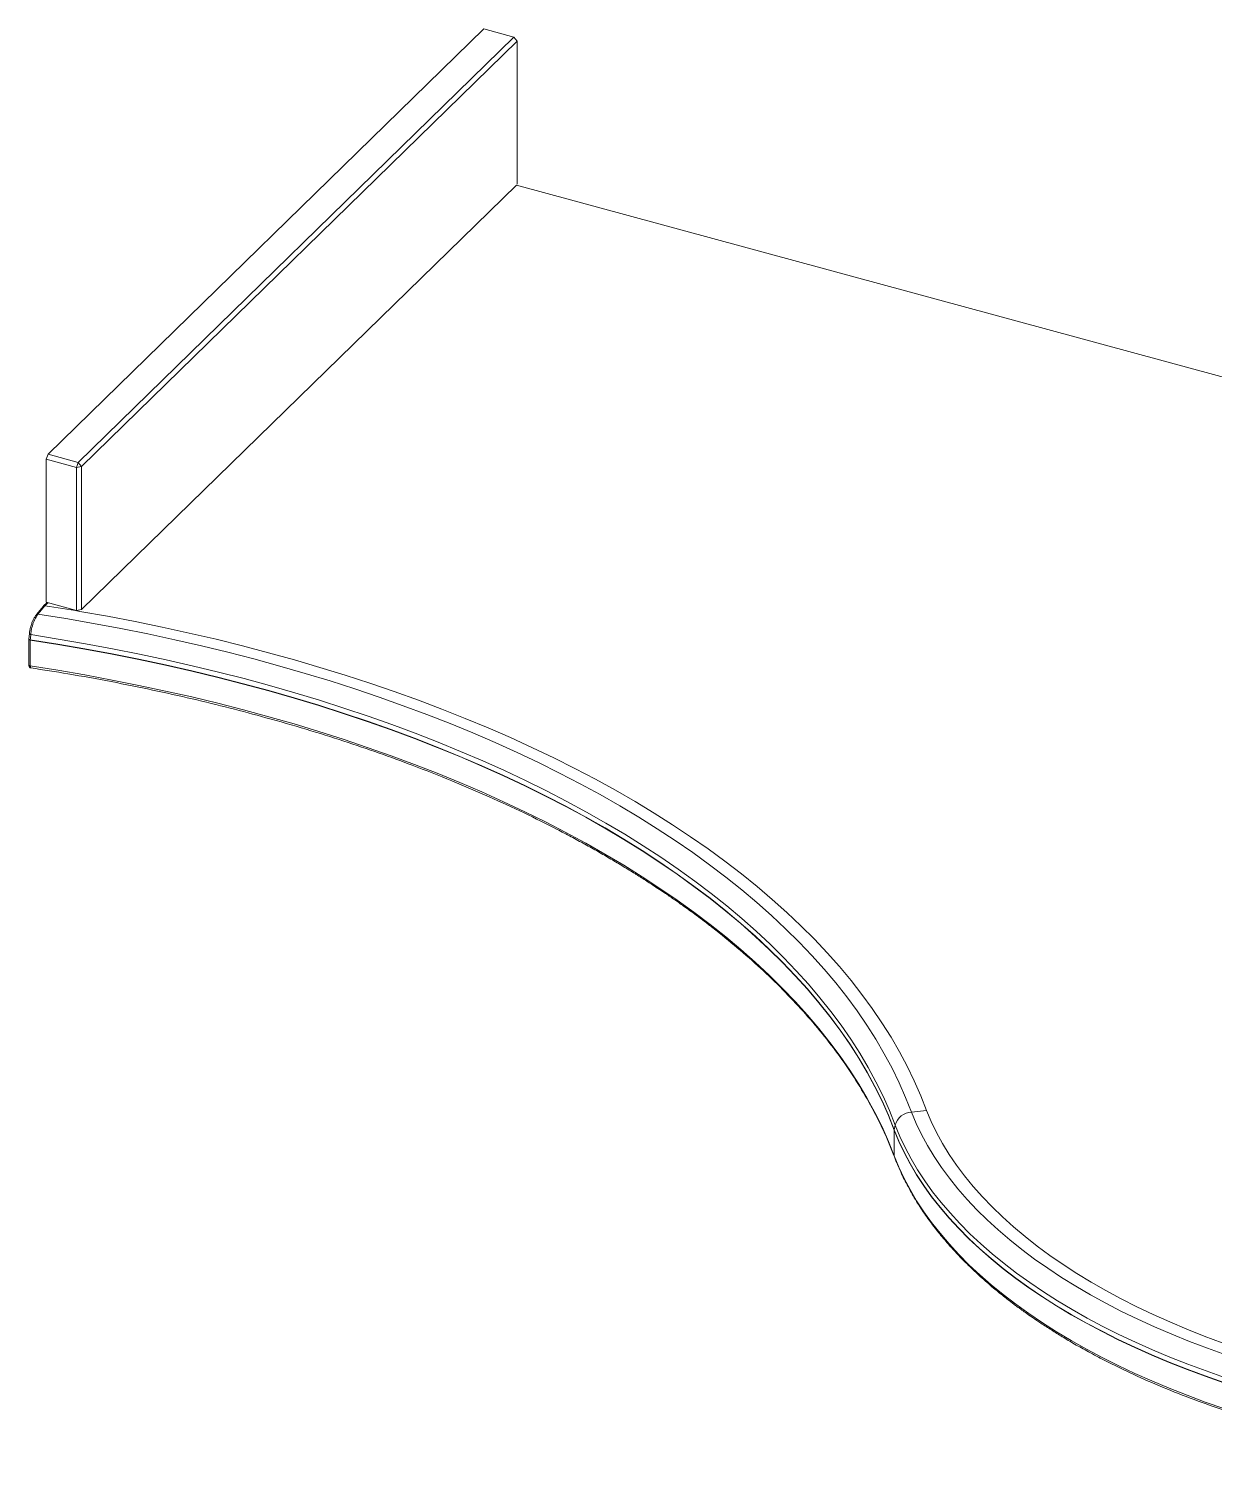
# Paper-space layout '_Trimétrique' of a CAD drawing. Header units: millimetres. Extents: x -662 to 587, y -747 to 438.
# Drawn here: x -662 to -37, y -324 to 438 of the extents above; entities that cross this region are included whole.
import ezdxf

# ---------------------------------------------------------------- set-up
doc = ezdxf.new("R2010")
doc.units = ezdxf.units.MM

psp = doc.layouts.new('_Trimétrique')

# ---------------------------------------------------------------- linework, layer by layer
at = {"color": 7, "linetype": 'Continuous', "lineweight": 15}
for p, q in [((-421.86, 437.83), (-651.65, 213.55)), ((-405.94, 433.5), (-421.86, 437.83)), ((-635.73, 209.22), (-405.94, 433.5)), ((-404.17, 431.31), (-633.96, 207.03)), ((-405.94, 433.5), (-404.17, 431.31)), ((-404.17, 431.31), (-404.17, 355.88)), ((-633.96, 131.6), (-404.64, 355.42)), ((-404.64, 355.42), (62.2, 228.72)), ((61.94, 228.61), (-404.64, 355.42)), ((-652.58, 210.93), (-651.65, 213.55)), ((-651.65, 213.55), (-635.73, 209.22)), ((-636.66, 206.6), (-652.58, 210.93)), ((-652.58, 210.93), (-652.58, 135.49)), ((-636.66, 206.6), (-635.73, 209.22)), ((-636.66, 206.6), (-633.96, 207.03)), ((-636.66, 131.17), (-636.66, 206.6)), ((-633.96, 207.03), (-635.73, 209.22)), ((-633.96, 207.03), (-633.96, 131.6)), ((-654.02, 133.52), (-657.71, 129.06)), ((-652.13, 135.37), (-653.99, 133.56)), ((-651.7, 135.25), (-653.3, 133.69)), ((-652.58, 135.49), (-636.66, 131.17)), ((-633.96, 131.6), (-636.66, 131.17)), ((-657.71, 129.06), (-657.73, 129.05)), ((-661.76, 116.05), (-661.76, 102.41)), ((-661.51, 118.83), (-661.75, 116.14)), ((-661.04, 115.56), (-661.04, 101.92)), ((-188.36, -132.51), (-196.3, -133.33)), ((-205.36, -142.8), (-205.36, -156.44)), ((-205.36, -142.8), (-205.36, -142.8)), ((-205.34, -142.64), (-204.81, -140.2))]:
    psp.add_line(p, q, dxfattribs=at)
at = {"color": 7, "linetype": 'Continuous', "lineweight": 15, "flags": 128}
for points in [[(-653.28, 133.69), (-654.2, 132.57), (-656.98, 129.21)], [(-188.36, -132.51), (-191.4, -124.7), (-194.8, -116.92), (-198.54, -109.19), (-202.63, -101.51), (-207.06, -93.87), (-211.84, -86.29), (-216.95, -78.77), (-222.4, -71.31), (-228.18, -63.92), (-234.29, -56.6), (-240.73, -49.36), (-247.49, -42.19), (-254.57, -35.11), (-261.97, -28.11), (-269.68, -21.2), (-277.7, -14.39), (-286.02, -7.67), (-294.64, -1.05), (-303.56, 5.46), (-312.76, 11.86), (-322.25, 18.16), (-332.02, 24.33), (-342.07, 30.39), (-352.38, 36.33), (-362.96, 42.15), (-373.79, 47.84), (-384.88, 53.39), (-396.21, 58.82), (-407.79, 64.1), (-419.6, 69.25), (-431.63, 74.26), (-443.89, 79.12), (-456.37, 83.83), (-469.05, 88.4), (-481.93, 92.81), (-495.01, 97.07), (-508.27, 101.17), (-521.72, 105.11), (-535.33, 108.89), (-549.12, 112.51), (-563.06, 115.96), (-577.16, 119.25), (-591.39, 122.36), (-605.77, 125.31), (-620.27, 128.09), (-634.89, 130.69)], [(-196.3, -133.33), (-199.36, -125.57), (-202.77, -117.85), (-206.52, -110.18), (-210.63, -102.55), (-215.07, -94.97), (-219.86, -87.45), (-224.98, -79.98), (-230.44, -72.58), (-236.24, -65.25), (-242.36, -57.99), (-248.8, -50.8), (-255.57, -43.69), (-262.66, -36.67), (-270.07, -29.73), (-277.78, -22.89), (-285.8, -16.13), (-294.12, -9.48), (-302.75, -2.92), (-311.66, 3.53), (-320.86, 9.87), (-330.35, 16.1), (-340.12, 22.21), (-350.15, 28.21), (-360.46, 34.08), (-371.03, 39.83), (-381.85, 45.45), (-392.93, 50.94), (-404.25, 56.29), (-415.81, 61.51), (-427.6, 66.59), (-439.61, 71.53), (-451.85, 76.32), (-464.3, 80.96), (-476.95, 85.46), (-489.81, 89.8), (-502.85, 93.98), (-516.09, 98.01), (-529.5, 101.88), (-543.08, 105.59), (-556.82, 109.13), (-570.72, 112.51), (-584.77, 115.72), (-598.96, 118.76), (-613.29, 121.64), (-627.74, 124.34), (-642.3, 126.86), (-656.98, 129.21)], [(-660.79, 118.41), (-660.96, 116.56), (-661.04, 115.72)], [(-661.04, 115.72), (-646.55, 113.41), (-632.17, 110.94), (-617.9, 108.3), (-603.76, 105.48), (-589.75, 102.5), (-575.88, 99.35), (-562.15, 96.03), (-548.58, 92.55), (-535.17, 88.91), (-521.92, 85.12), (-508.85, 81.16), (-495.96, 77.05), (-483.26, 72.78), (-470.76, 68.37), (-458.46, 63.8), (-446.37, 59.09), (-434.49, 54.24), (-422.84, 49.24), (-411.41, 44.11), (-400.22, 38.84), (-389.27, 33.44), (-378.56, 27.91), (-368.11, 22.26), (-357.92, 16.48), (-347.99, 10.58), (-338.33, 4.56), (-328.94, -1.57), (-319.83, -7.81), (-311, -14.16), (-302.47, -20.61), (-294.22, -27.17), (-286.28, -33.82), (-278.64, -40.56), (-271.3, -47.39), (-264.27, -54.31), (-257.56, -61.32), (-251.16, -68.39), (-245.09, -75.55), (-239.34, -82.77), (-233.91, -90.07), (-228.82, -97.42), (-224.06, -104.83), (-219.64, -112.3), (-215.55, -119.82), (-211.81, -127.39), (-208.4, -135), (-205.34, -142.64)], [(-205.36, -142.8), (-208.42, -135.15), (-211.82, -127.54), (-215.57, -119.98), (-219.65, -112.46), (-224.08, -104.99), (-228.84, -97.57), (-233.93, -90.22), (-239.35, -82.93), (-245.1, -75.7), (-251.18, -68.55), (-257.57, -61.47), (-264.29, -54.47), (-271.31, -47.55), (-278.65, -40.72), (-286.29, -33.97), (-294.24, -27.32), (-302.48, -20.77), (-311.02, -14.32), (-319.84, -7.97), (-328.95, -1.73), (-338.34, 4.4), (-348, 10.42), (-357.93, 16.32), (-368.12, 22.1), (-378.58, 27.76), (-389.28, 33.29), (-400.23, 38.68), (-411.42, 43.95), (-422.85, 49.08), (-434.5, 54.08), (-446.38, 58.93), (-458.47, 63.64), (-470.77, 68.21), (-483.27, 72.62), (-495.97, 76.89), (-508.86, 81), (-521.93, 84.96), (-535.17, 88.76), (-548.59, 92.39), (-562.16, 95.87), (-575.89, 99.19), (-589.76, 102.34), (-603.77, 105.32), (-617.91, 108.14), (-632.17, 110.78), (-646.55, 113.25), (-661.04, 115.56)], [(-204.81, -140.2), (-207.87, -132.54), (-211.28, -124.93), (-215.02, -117.35), (-219.11, -109.83), (-223.54, -102.35), (-228.3, -94.93), (-233.39, -87.57), (-238.82, -80.27), (-244.57, -73.04), (-250.65, -65.88), (-257.05, -58.8), (-263.76, -51.79), (-270.79, -44.86), (-278.13, -38.02), (-285.78, -31.28), (-293.73, -24.62), (-301.98, -18.06), (-310.52, -11.6), (-319.35, -5.25), (-328.46, 1), (-337.86, 7.14), (-347.53, 13.16), (-357.46, 19.07), (-367.66, 24.85), (-378.12, 30.51), (-388.83, 36.05), (-399.79, 41.45), (-410.99, 46.73), (-422.42, 51.86), (-434.08, 56.86), (-445.97, 61.72), (-458.07, 66.44), (-470.38, 71.01), (-482.89, 75.43), (-495.6, 79.7), (-508.49, 83.81), (-521.57, 87.77), (-534.83, 91.58), (-548.25, 95.22), (-561.83, 98.7), (-575.57, 102.02), (-589.45, 105.18), (-603.47, 108.16), (-617.63, 110.98), (-631.9, 113.63), (-646.29, 116.11), (-660.79, 118.41)], [(-205.36, -156.44), (-208.42, -148.79), (-211.82, -141.18), (-215.57, -133.61), (-219.65, -126.09), (-224.08, -118.63), (-228.84, -111.21), (-233.93, -103.86), (-239.35, -96.57), (-245.1, -89.34), (-251.18, -82.19), (-257.57, -75.11), (-264.29, -68.11), (-271.31, -61.19), (-278.65, -54.36), (-286.29, -47.61), (-294.24, -40.96), (-302.48, -34.41), (-311.02, -27.96), (-319.84, -21.61), (-328.95, -15.37), (-338.34, -9.24), (-348, -3.22), (-357.93, 2.68), (-368.12, 8.46), (-378.58, 14.12), (-389.28, 19.65), (-400.23, 25.05), (-411.42, 30.31), (-422.85, 35.45), (-434.5, 40.44), (-446.38, 45.29), (-458.47, 50), (-470.77, 54.57), (-483.27, 58.98), (-495.97, 63.25), (-508.86, 67.36), (-521.93, 71.32), (-535.17, 75.12), (-548.59, 78.76), (-562.16, 82.24), (-575.89, 85.55), (-589.76, 88.7), (-603.77, 91.68), (-617.91, 94.5), (-632.17, 97.14), (-646.55, 99.62), (-661.04, 101.92)], [(-196.3, -133.33), (-193.82, -139.27), (-191, -145.16), (-187.84, -151.01), (-184.34, -156.81), (-180.5, -162.55), (-176.32, -168.23), (-171.82, -173.84), (-166.99, -179.38), (-161.83, -184.84), (-156.36, -190.22), (-150.58, -195.51), (-144.49, -200.71), (-138.1, -205.81), (-131.41, -210.81), (-124.43, -215.71), (-117.17, -220.49), (-109.64, -225.16), (-101.83, -229.71), (-93.76, -234.14), (-85.44, -238.44), (-76.86, -242.61), (-68.05, -246.64), (-59.01, -250.53), (-49.74, -254.29), (-40.25, -257.89), (-30.56, -261.35)], [(-188.36, -132.51), (-185.86, -138.37), (-183.03, -144.19), (-179.85, -149.97), (-176.33, -155.69), (-172.47, -161.35), (-168.28, -166.95), (-163.77, -172.49), (-158.92, -177.95), (-153.76, -183.33), (-148.29, -188.63), (-142.5, -193.84), (-136.41, -198.95), (-130.02, -203.97), (-123.33, -208.89), (-116.36, -213.7), (-109.11, -218.4), (-101.59, -222.98), (-93.79, -227.44), (-85.74, -231.78), (-77.44, -235.99), (-68.89, -240.07), (-60.1, -244.02), (-51.08, -247.82), (-41.85, -251.48), (-32.4, -255)]]:
    psp.add_lwpolyline(points, dxfattribs=at)
at = {"color": 8, "linetype": 'Continuous', "lineweight": 15, "flags": 128}
for points in [[(-661.04, 115.56), (-661.24, 115.6), (-661.42, 115.67), (-661.57, 115.75), (-661.68, 115.85), (-661.74, 115.96), (-661.76, 116.05)], [(-661.04, 115.72), (-661.24, 115.76), (-661.42, 115.82), (-661.56, 115.9), (-661.67, 115.98), (-661.74, 116.06), (-661.75, 116.14)], [(-660.79, 118.41), (-660.99, 118.46), (-661.17, 118.52), (-661.32, 118.59), (-661.43, 118.67), (-661.49, 118.75), (-661.51, 118.83)], [(-661.04, 101.92), (-661.24, 101.96), (-661.42, 102.03), (-661.57, 102.11), (-661.68, 102.21), (-661.74, 102.32), (-661.76, 102.41)], [(-31.51, -276.02), (-41.34, -272.6), (-50.97, -269.04), (-60.38, -265.33), (-69.58, -261.47), (-78.56, -257.48), (-87.3, -253.36), (-95.79, -249.1), (-104.04, -244.71), (-112.04, -240.21), (-119.77, -235.58), (-127.23, -230.83), (-134.42, -225.97), (-141.32, -221.01), (-147.93, -215.94), (-154.25, -210.77), (-160.27, -205.51), (-165.98, -200.16), (-171.39, -194.73), (-176.47, -189.21), (-181.24, -183.62), (-185.69, -177.96), (-189.8, -172.23), (-193.59, -166.45), (-197.04, -160.61), (-200.15, -154.71), (-202.93, -148.78), (-205.36, -142.8)], [(-205.34, -142.65), (-202.91, -148.62), (-200.14, -154.56), (-197.03, -160.45), (-193.57, -166.29), (-189.79, -172.08), (-185.67, -177.81), (-181.23, -183.47), (-176.46, -189.06), (-171.37, -194.57), (-165.97, -200.01), (-160.26, -205.36), (-154.24, -210.62), (-147.92, -215.78), (-141.31, -220.85), (-134.4, -225.82), (-127.22, -230.67), (-119.76, -235.42), (-112.03, -240.05), (-104.03, -244.56), (-95.78, -248.94), (-87.29, -253.2), (-78.55, -257.33), (-69.57, -261.32), (-60.37, -265.17), (-50.96, -268.88), (-41.33, -272.44), (-31.5, -275.86)], [(-204.81, -140.2), (-202.38, -146.16), (-199.61, -152.09), (-196.5, -157.98), (-193.05, -163.81), (-189.27, -169.59), (-185.15, -175.31), (-180.71, -180.96), (-175.95, -186.54), (-170.86, -192.05), (-165.46, -197.48), (-159.76, -202.82), (-153.74, -208.07), (-147.43, -213.23), (-140.82, -218.29), (-133.93, -223.25), (-126.75, -228.1), (-119.29, -232.84), (-111.57, -237.46), (-103.59, -241.96), (-95.34, -246.34), (-86.85, -250.59), (-78.12, -254.71), (-69.16, -258.69), (-59.97, -262.54), (-50.56, -266.24), (-40.95, -269.8), (-31.13, -273.21)], [(-205.36, -156.44), (-202.93, -162.41), (-200.15, -168.35), (-197.04, -174.24), (-193.59, -180.08), (-189.81, -185.87), (-185.69, -191.6), (-181.24, -197.26), (-176.48, -202.85), (-171.39, -208.36), (-165.98, -213.8), (-160.27, -219.15), (-154.25, -224.41), (-147.93, -229.58), (-141.32, -234.65), (-134.42, -239.61), (-127.23, -244.47), (-119.77, -249.21), (-112.04, -253.84), (-104.05, -258.35), (-95.8, -262.74), (-87.3, -266.99), (-78.56, -271.12), (-69.58, -275.11), (-60.39, -278.96), (-50.97, -282.67), (-41.34, -286.24), (-31.52, -289.65)], [(-205.36, -156.44), (-205.32, -156.77), (-205.24, -157.01)]]:
    psp.add_lwpolyline(points, dxfattribs=at)
at = {"color": 7, "linetype": 'Continuous', "lineweight": 15}
for centre, radius, start, end in [((-832.6, -1023.81), 1171.31, 80.28243, 81.19358), ((-660.76, 116.05), 1, 174.7853, 180), ((-658.07, 115.55), 2.97, 176.84463, 179.93026), ((-195.78, -142.69), 9.37, 93.12816, 164.5831), ((-204.58, -142.8), 0.775, 168.4829, 179.93138), ((-204.58, -142.8), 0.775, 168.48295, 179.93138)]:
    psp.add_arc(centre, radius, start, end, dxfattribs=at)
at = {"color": 8, "linetype": 'Continuous', "lineweight": 15}
psp.add_arc((-657.24, 128.6), 0.668, 67.43956, 135.61685, dxfattribs=at)
at = {"color": 7, "linetype": 'Continuous', "lineweight": 15}
for points, knots in [([(-654.02, 133.52), (-653.97, 133.57), (-653.85, 133.68), (-653.6, 133.74), (-653.4, 133.71), (-653.3, 133.69)], [0, 0, 0, 0, 0.318276, 0.659133, 1, 1, 1, 1]), ([(-660.8, 122.61), (-660.84, 122.49), (-661.04, 121.8), (-661.28, 120.53), (-661.48, 119.38), (-661.5, 118.84), (-661.5, 118.83)], [0, 0, 0, 0, 0.100774, 0.545852, 0.991682, 1, 1, 1, 1]), ([(-657.71, 129.04), (-657.91, 128.8), (-658.39, 128.21), (-659.1, 127.01), (-659.82, 125.53), (-660.39, 124.04), (-660.68, 123.05), (-660.8, 122.61)], [0, 0, 0, 0, 0.154814, 0.382199, 0.605975, 0.829013, 1, 1, 1, 1]), ([(-656.98, 129.21), (-657.45, 128.62), (-657.89, 127.91), (-658.43, 126.89), (-658.53, 126.68), (-658.73, 126.25), (-658.83, 126.03), (-659.12, 125.35), (-659.3, 124.89), (-659.56, 124.16), (-659.64, 123.92), (-659.8, 123.42), (-659.87, 123.18), (-660.08, 122.43), (-660.21, 121.93), (-660.43, 120.91), (-660.53, 120.4), (-660.69, 119.39), (-660.75, 118.9), (-660.79, 118.41)], [0, 0, 0, 0, 0.25, 0.25, 0.3125, 0.3125, 0.375, 0.375, 0.5, 0.5, 0.5625, 0.5625, 0.625, 0.625, 0.75, 0.75, 0.875, 0.875, 1, 1, 1, 1]), ([(-661.75, 102.42), (-661.75, 102.37), (-661.76, 102.11), (-661.67, 101.7), (-661.4, 101.26), (-661.05, 100.99), (-660.79, 100.94), (-660.68, 100.92)], [0, 0, 0, 0, 0.068996, 0.381017, 0.626912, 0.840339, 1, 1, 1, 1]), ([(-660.7, 100.87), (-654.16, 99.86), (-639.92, 97.65), (-618.51, 93.74), (-596.66, 89.33), (-575.78, 84.67), (-555.85, 79.79), (-535.8, 74.45), (-515.75, 68.66), (-495.86, 62.4), (-477.21, 56.06), (-458.18, 49.12), (-438.81, 41.49), (-419.14, 33.08), (-400.65, 24.54), (-386.37, 17.42), (-375.82, 11.88), (-368.61, 7.97), (-361.62, 4.05), (-354.85, 0.13), (-348.35, -3.75), (-342.29, -7.47), (-337.09, -10.77), (-332.76, -13.57), (-329.23, -15.9), (-326.15, -17.97), (-323.51, -19.77), (-321.18, -21.38), (-318.87, -23), (-316.25, -24.86), (-313.12, -27.11), (-309.47, -29.78), (-305.38, -32.85), (-298.07, -38.48), (-287.97, -46.68), (-275.66, -57.55), (-264.08, -68.72), (-253.26, -80.19), (-243.21, -91.96), (-233.88, -104.14), (-225.34, -116.72), (-217.66, -129.74), (-210.79, -143.19), (-207.1, -152.37), (-205.24, -157.01)], [0, 0, 0, 0, 0.02872, 0.062606, 0.095513, 0.12744, 0.158387, 0.188355, 0.222416, 0.255116, 0.286456, 0.316436, 0.353264, 0.389111, 0.423976, 0.45786, 0.472755, 0.487451, 0.50195, 0.516252, 0.530355, 0.543875, 0.556025, 0.565067, 0.573144, 0.580258, 0.586408, 0.591595, 0.596676, 0.602849, 0.610398, 0.619322, 0.629622, 0.640873, 0.674756, 0.709125, 0.743981, 0.778498, 0.813657, 0.849456, 0.885898, 0.923084, 0.961118, 1, 1, 1, 1]), ([(-205.24, -157.01), (-204.2, -159.63), (-202.1, -164.88), (-198.2, -172.68), (-193.81, -180.31), (-189.02, -187.59), (-184.04, -194.35), (-179.05, -200.5), (-173.91, -206.31), (-168.42, -212.06), (-163.36, -216.96), (-158.99, -220.95), (-155.61, -223.92), (-152.27, -226.74), (-149.2, -229.24), (-146.52, -231.37), (-144.31, -233.09), (-142.63, -234.36), (-141.44, -235.25), (-140.18, -236.19), (-138.44, -237.46), (-135.79, -239.36), (-132.27, -241.83), (-127.74, -244.89), (-122.52, -248.27), (-116.63, -251.92), (-110.09, -255.78), (-102.7, -259.92), (-94.63, -264.18), (-86.09, -268.44), (-75.17, -273.57), (-61.65, -279.42), (-45.24, -285.81), (-28.12, -291.78), (-10.33, -297.33), (8.1, -302.41), (27.12, -307.02), (46.7, -311.12), (66.78, -314.7), (87.31, -317.74), (108.24, -320.22), (129.41, -322.12), (150.62, -323.43), (171.65, -324.14), (192.37, -324.27), (212.74, -323.87), (233.63, -322.91), (254.93, -321.34), (276.54, -319.1), (297.45, -316.32), (317.61, -313.04), (337, -309.29), (355.66, -305.12), (373.69, -300.51), (391.28, -295.43), (408.55, -289.84), (425.52, -283.69), (439.02, -278.24), (449.27, -273.76), (456.49, -270.45), (463.6, -267.03), (470.6, -263.49), (477.43, -259.86), (483.87, -256.26), (489.69, -252.86), (494.73, -249.79), (499.03, -247.07), (502.62, -244.72), (505.54, -242.76), (507.59, -241.35), (509.01, -240.36), (510.22, -239.51), (511.86, -238.34), (514.16, -236.68), (517.12, -234.49), (520.72, -231.73), (525.62, -227.84), (531.36, -223), (537.48, -217.48), (542.96, -212.15), (547.84, -207.07), (552.17, -202.25), (555.99, -197.7), (559.35, -193.43), (562.51, -189.15), (565.43, -184.92), (568.08, -180.79), (570.27, -177.16), (571.87, -174.31), (573.03, -172.17), (573.82, -170.64), (574.5, -169.3), (575.12, -168.05), (575.79, -166.66), (576.61, -164.9), (577.62, -162.63), (578.8, -159.83), (580.09, -156.53), (581.42, -152.79), (582.82, -148.36), (584.2, -143.25), (585.38, -137.97), (585.9, -134.47), (586.13, -132.92)], [0, 0, 0, 0, 0.013439, 0.0269969, 0.0405752, 0.0534991, 0.0656407, 0.077, 0.0870105, 0.097784, 0.1093203, 0.1150236, 0.1208965, 0.1266995, 0.1317007, 0.1358491, 0.1395214, 0.1420976, 0.14361, 0.1450063, 0.1478505, 0.1514889, 0.1568561, 0.1633488, 0.170967, 0.1787199, 0.1873699, 0.1969168, 0.2071824, 0.2175376, 0.2279275, 0.2457161, 0.2636054, 0.2815955, 0.2996863, 0.3178781, 0.3361708, 0.3545645, 0.3730593, 0.3916553, 0.4103525, 0.4291471, 0.4477898, 0.4661339, 0.4841794, 0.5019264, 0.519375, 0.5389504, 0.5581362, 0.5769327, 0.5953399, 0.6133579, 0.6309868, 0.6484677, 0.6658991, 0.6836383, 0.7016853, 0.7200404, 0.7283825, 0.7367868, 0.7452533, 0.7537819, 0.7623728, 0.7708574, 0.7785396, 0.7853301, 0.7912462, 0.7962881, 0.8004556, 0.8037486, 0.8051871, 0.8066894, 0.8091001, 0.8124616, 0.8170032, 0.8225888, 0.8292183, 0.8404592, 0.8511928, 0.8613257, 0.8708576, 0.8797884, 0.888118, 0.8958461, 0.9029727, 0.9111727, 0.9184389, 0.9248251, 0.9303311, 0.9333416, 0.9360042, 0.9383189, 0.9402858, 0.9425039, 0.9455213, 0.9494328, 0.9542383, 0.9599379, 0.9664104, 0.9734029, 0.9824701, 0.9922758, 1, 1, 1, 1])]:
    psp.add_open_spline(points, degree=3, knots=knots, dxfattribs=at)
psp.add_open_spline([(-653.3, 133.69), (-653.29, 133.69), (-653.28, 133.69), (-653.28, 133.69)], degree=3, dxfattribs=at)
at = {"color": 8, "linetype": 'Continuous', "lineweight": 15}
psp.add_open_spline([(-661.04, 101.92), (-661.03, 101.74), (-661.01, 101.37), (-660.89, 101.01), (-660.76, 100.94), (-660.69, 100.91)], degree=3, knots=[0, 0, 0, 0, 0.334607, 0.6723, 1, 1, 1, 1], dxfattribs=at)

doc.saveas('drawing.dxf')
